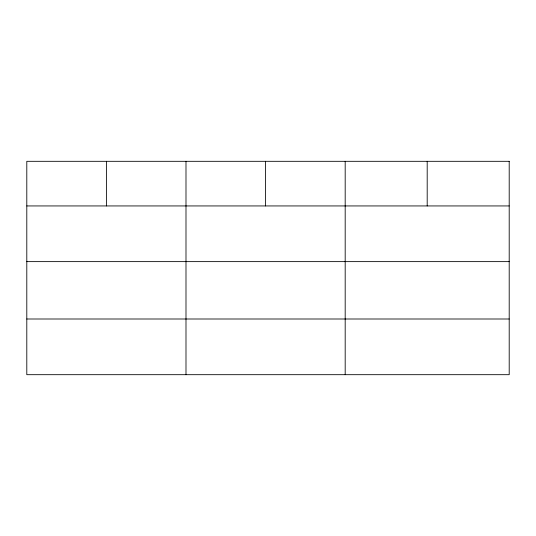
<?xml version="1.0" encoding="UTF-8"?>
<svg xmlns="http://www.w3.org/2000/svg" width="536" height="536" viewBox="0 0 536 536"><rect width="100%" height="100%" fill="white"/><g stroke="black" fill="none" stroke-linecap="round" stroke-linejoin="round"><path stroke-width="0.8" d="M26.8 205.938L509.2 205.938M26.8 261.628L509.2 261.628M26.8 319L509.2 319M427.192 161.316L427.192 205.938M345.184 161.316L345.184 374.684M265.588 161.316L265.588 205.938M185.992 161.316L185.992 374.684M106.396 161.316L106.396 205.938M509.2 161.316L26.8 161.316L26.8 374.684L509.2 374.684L509.2 161.316"/></g></svg>
